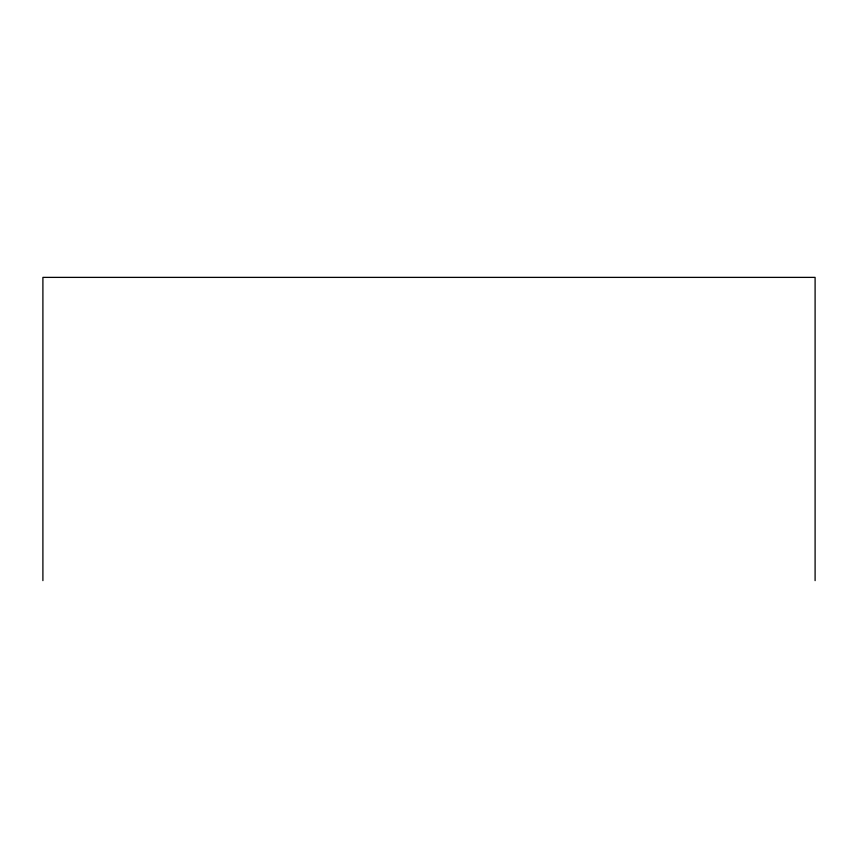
<?xml version="1.0" encoding="UTF-8"?>
<svg xmlns="http://www.w3.org/2000/svg" width="858" height="858" viewBox="0 0 858 858"><rect width="100%" height="100%" fill="white"/><g stroke="black" fill="none" stroke-linecap="round" stroke-linejoin="round"><path stroke-width="1.29" d="M815.1 580.619L815.1 277.381L42.9 277.381L42.9 580.619"/></g></svg>
